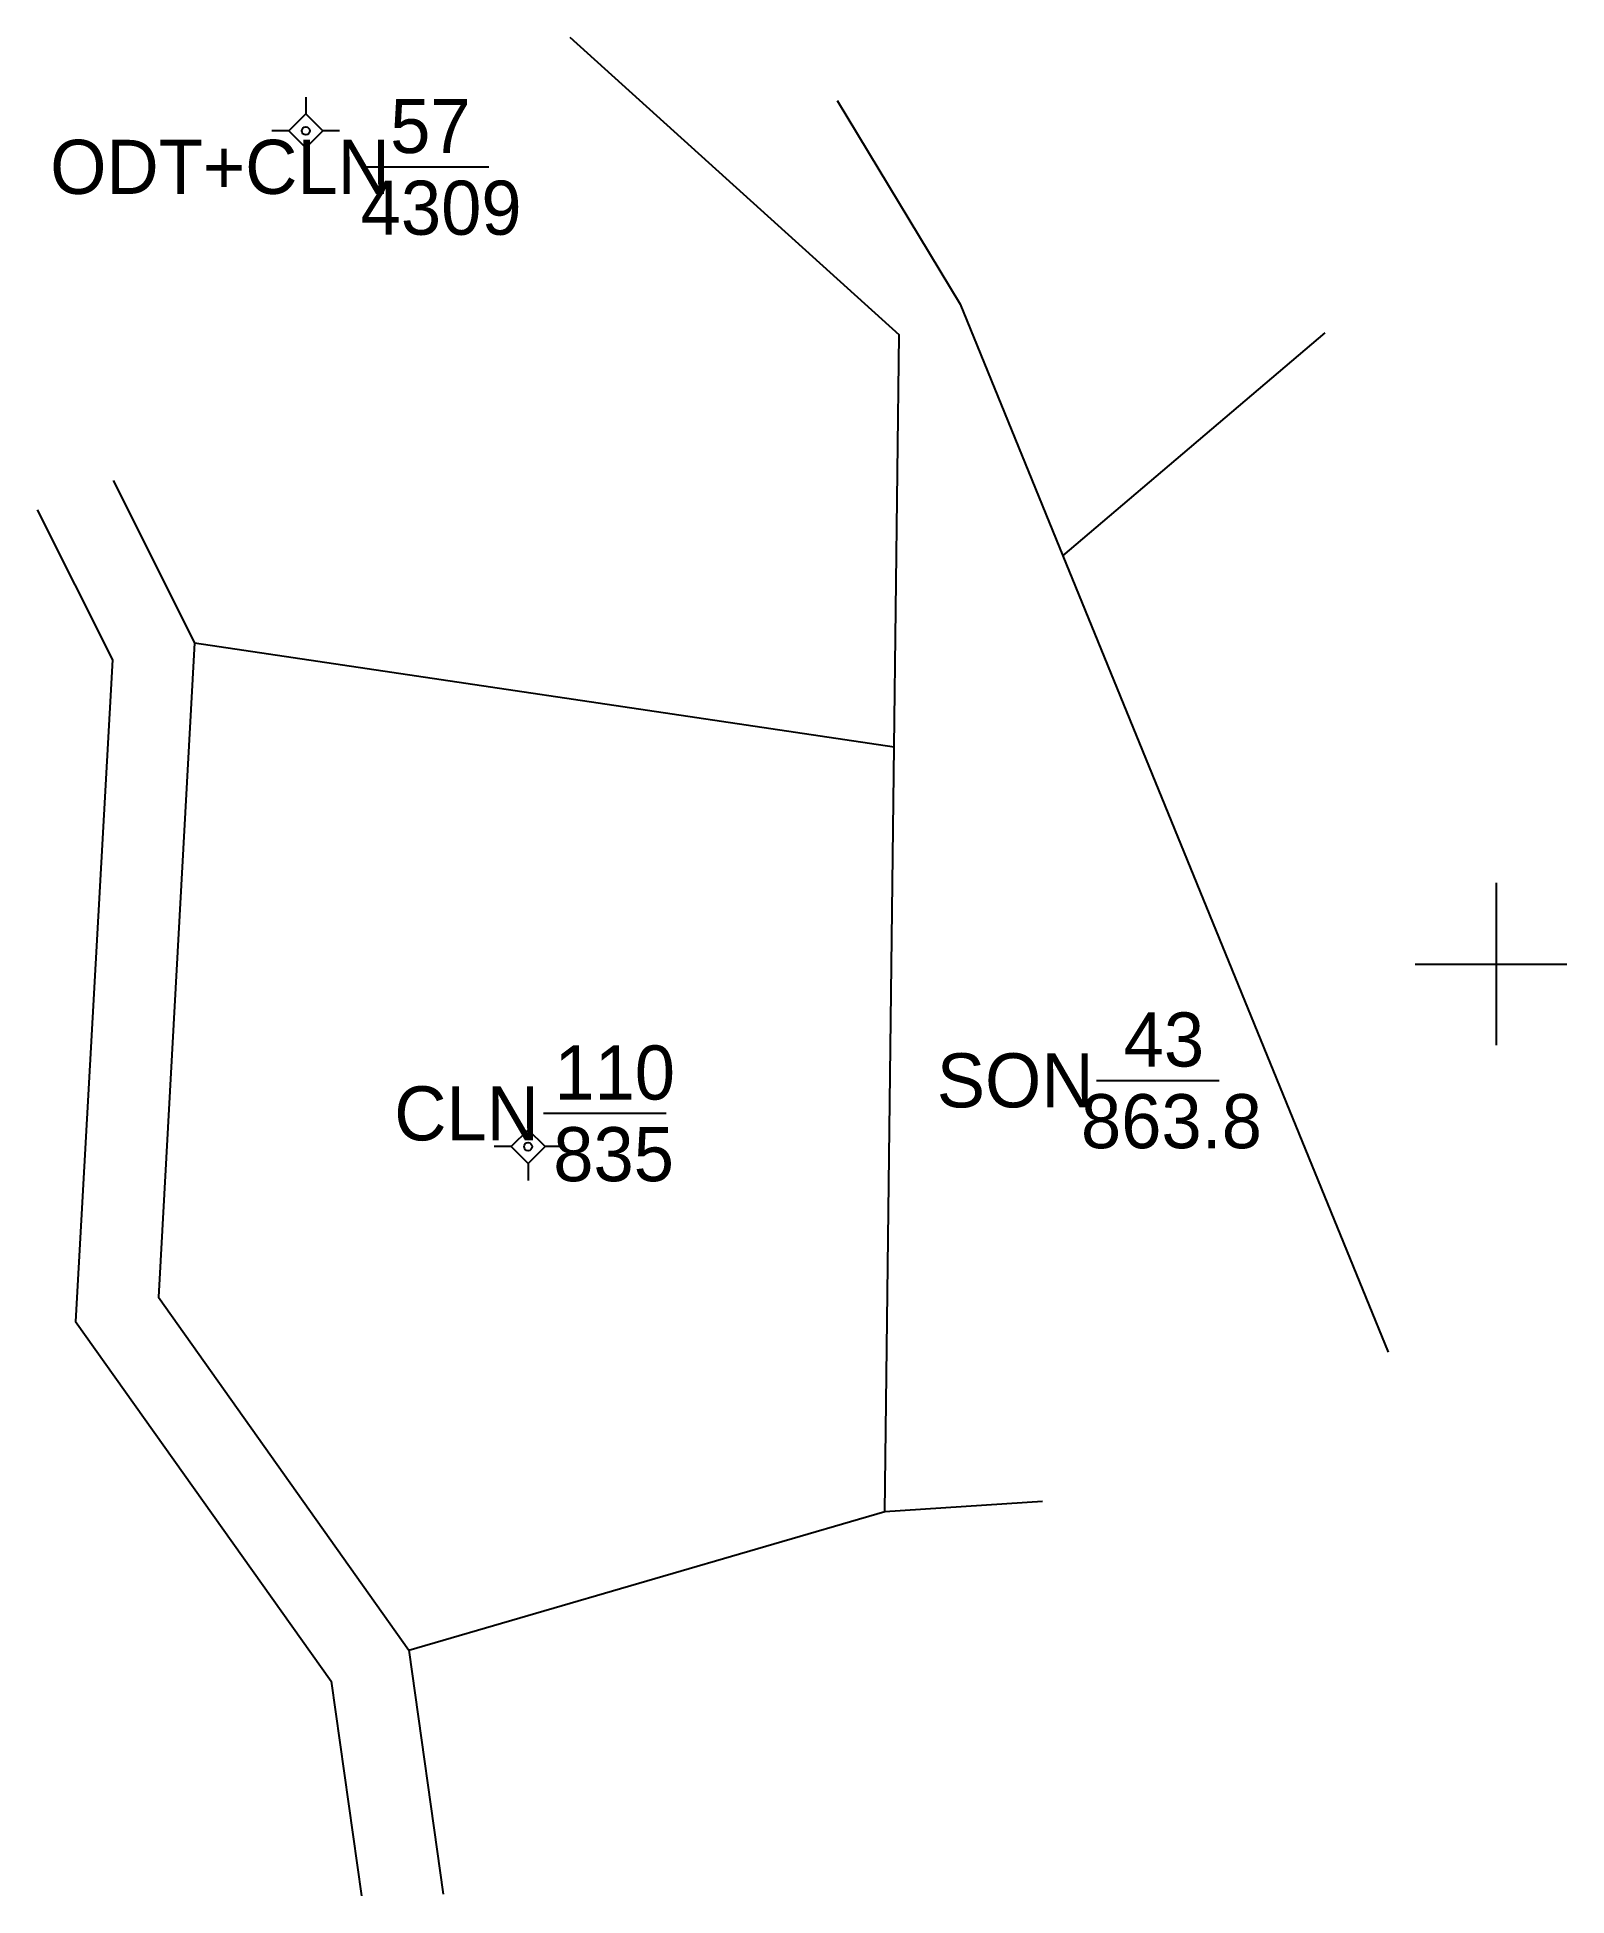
# Model space of a CAD drawing. Extents: x 552146 to 552202.6, y 1838865.6 to 1838934.3.
import ezdxf

# ---------------------------------------------------------------- set-up
doc = ezdxf.new("R2010")
doc.units = 0
for name, color, linetype in [('Level 10', 7, 'Continuous'), ('Level 11', 7, 'Continuous'), ('Level 13', 7, 'Continuous'), ('Level 23', 7, 'Continuous'), ('Level 24', 7, 'Continuous'), ('Level 31', 7, 'Continuous'), ('Level 63', 7, 'Continuous')]:
    doc.layers.add(name, color=color, linetype=linetype)

msp = doc.modelspace()

# ---------------------------------------------------------------- linework, layer by layer
at = {"layer": 'Level 10'}
for p, q in [((552183.97, 1838915.09), (552193.668, 1838923.336)), ((552151.87, 1838911.87), (552177.73, 1838908.03))]:
    msp.add_line(p, q, dxfattribs=at)
at = {"layer": 'Level 11'}
for p, q in [((552155.98, 1838932.05), (552155.98, 1838931.425)), ((552155.355, 1838930.8), (552154.73, 1838930.8)), ((552155.98, 1838931.425), (552155.355, 1838930.8)), ((552155.355, 1838930.8), (552155.98, 1838930.175)), ((552156.605, 1838930.8), (552155.98, 1838931.425)), ((552155.98, 1838930.175), (552156.605, 1838930.8)), ((552157.23, 1838930.8), (552156.605, 1838930.8)), ((552155.98, 1838930.175), (552155.98, 1838929.55)), ((552164.2, 1838894.5), (552164.2, 1838893.875)), ((552164.2, 1838893.875), (552163.575, 1838893.25)), ((552164.825, 1838893.25), (552164.2, 1838893.875)), ((552163.575, 1838893.25), (552162.95, 1838893.25)), ((552163.575, 1838893.25), (552164.2, 1838892.625)), ((552164.2, 1838892.625), (552164.825, 1838893.25)), ((552165.45, 1838893.25), (552164.825, 1838893.25)), ((552164.2, 1838892.625), (552164.2, 1838892))]:
    msp.add_line(p, q, dxfattribs=at)
for centre in [(552155.98, 1838930.8), (552164.2, 1838893.25)]:
    msp.add_circle(centre, 0.15, dxfattribs=at)
at = {"layer": 'Level 13'}
for points in [[(552158.167, 1838929.47), (552162.747, 1838929.47)], [(552185.21, 1838895.7), (552189.75, 1838895.7)], [(552164.77, 1838894.484), (552169.31, 1838894.484)]]:
    msp.add_lwpolyline(points, dxfattribs=at)
at = {"layer": 'Level 23'}
for points in [[(552148.863, 1838917.871), (552151.87, 1838911.87)], [(552146.048, 1838916.792), (552148.83, 1838911.24), (552147.47, 1838886.79), (552156.92, 1838873.49), (552158.036, 1838865.553)], [(552151.87, 1838911.87), (552150.53, 1838887.68), (552159.79, 1838874.63), (552161.059, 1838865.612)]]:
    msp.add_lwpolyline(points, dxfattribs=at)
at = {"layer": 'Level 24'}
msp.add_line((552177.39, 1838879.76), (552183.224, 1838880.148), dxfattribs=at)
at = {"layer": 'Level 31'}
for p, q in [((552165.741, 1838934.264), (552177.92, 1838923.26)), ((552175.626, 1838931.919), (552180.17, 1838924.4)), ((552180.17, 1838924.4), (552183.97, 1838915.09)), ((552177.73, 1838908.03), (552177.92, 1838923.26)), ((552183.97, 1838915.09), (552195.993, 1838885.653)), ((552177.39, 1838879.76), (552177.73, 1838908.03)), ((552159.79, 1838874.63), (552177.39, 1838879.76))]:
    msp.add_line(p, q, dxfattribs=at)
at = {"layer": 'Level 63'}
for points in [[(552200, 1838897), (552200, 1838903)], [(552197, 1838900), (552202.605, 1838900)]]:
    msp.add_lwpolyline(points, dxfattribs=at)

# ---------------------------------------------------------------- texts
at = {"layer": 'Level 13'}
for s, p in [('57', (552159.1, 1838929.98)), ('ODT+CLN ', (552146.53, 1838928.47)), ('4309', (552158.01, 1838926.96)), ('43', (552186.22, 1838896.21)), ('110', (552165.17, 1838894.99)), ('SON ', (552179.31, 1838894.7)), ('CLN ', (552159.25, 1838893.48)), ('863.8', (552184.64, 1838893.19)), ('835', (552165.13, 1838891.97))]:
    msp.add_text(s, height=2, dxfattribs=at).set_placement(p)

doc.saveas('drawing.dxf')
